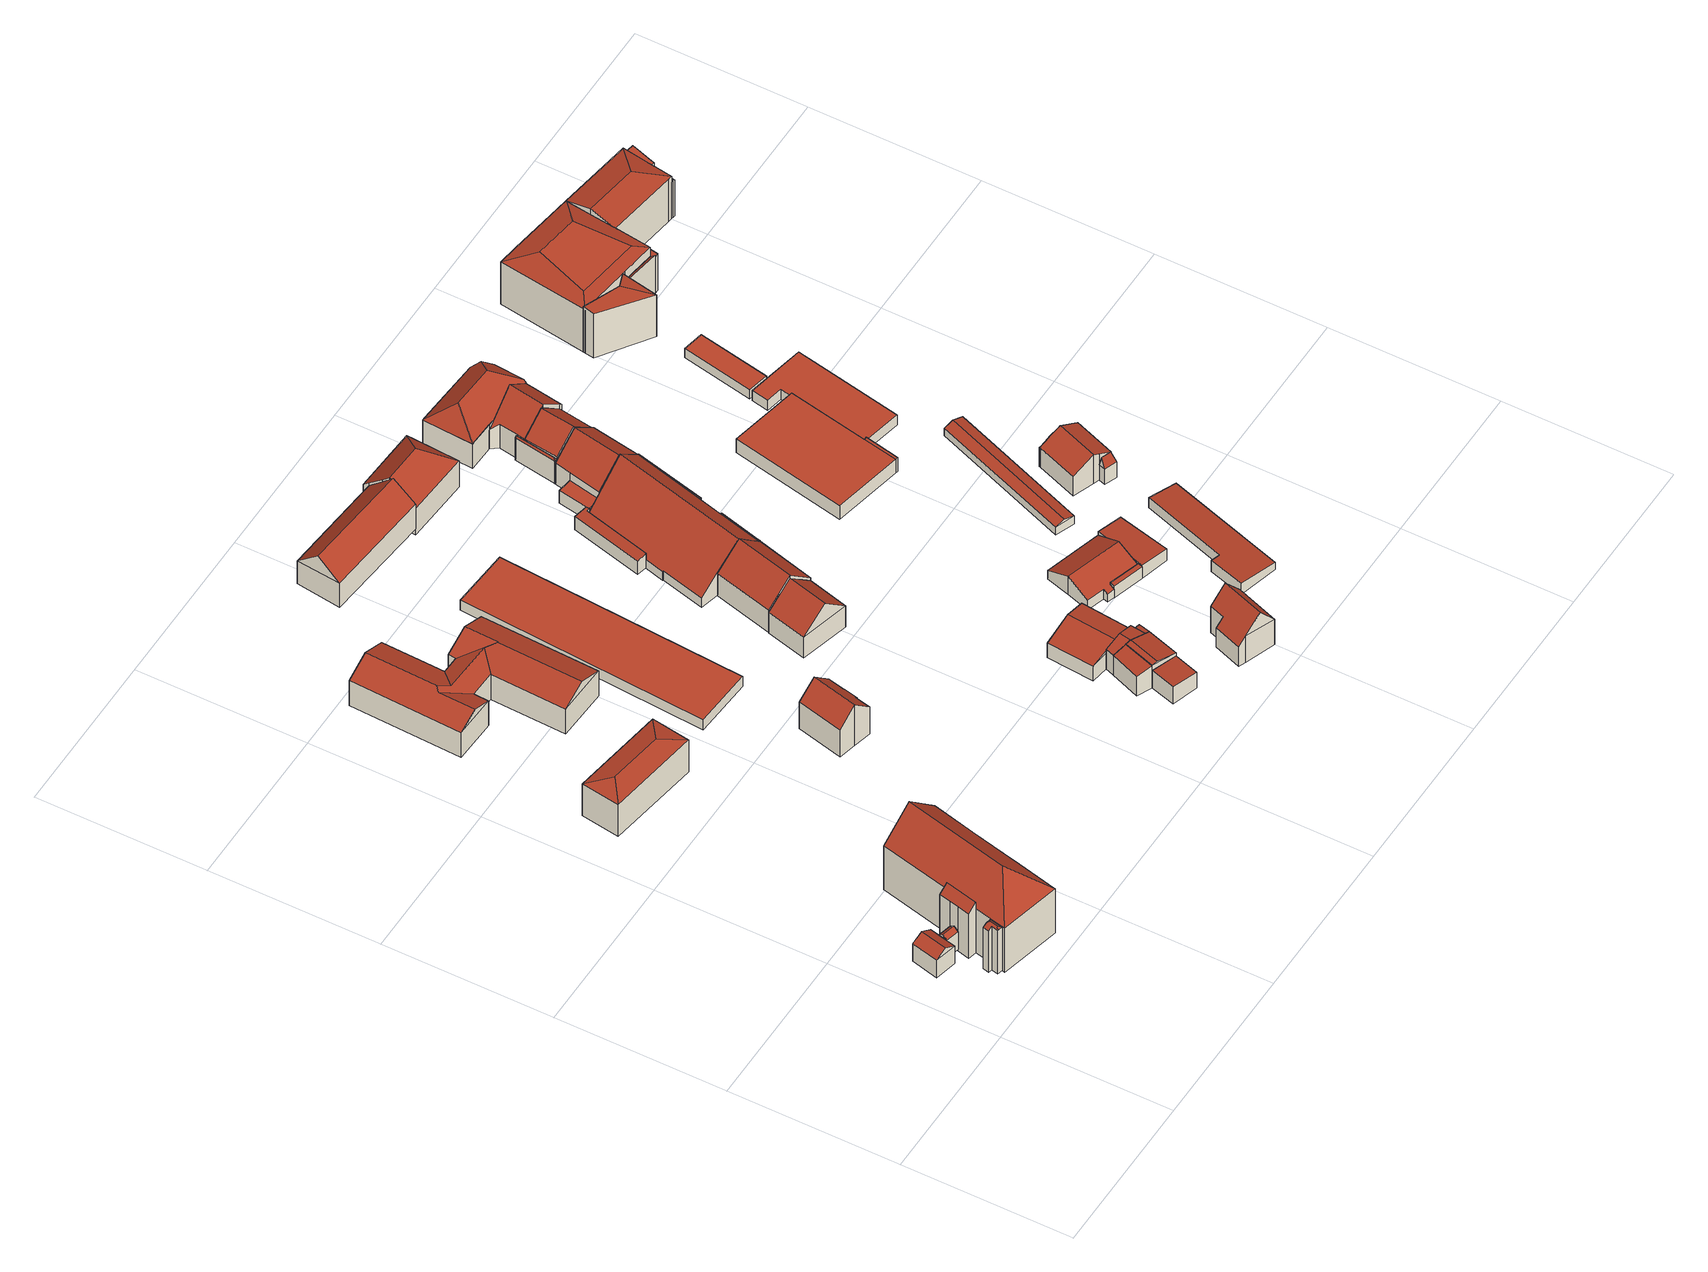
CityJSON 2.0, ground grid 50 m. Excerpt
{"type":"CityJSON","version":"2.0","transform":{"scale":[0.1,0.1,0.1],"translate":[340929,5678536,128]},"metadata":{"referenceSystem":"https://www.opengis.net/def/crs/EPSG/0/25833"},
"CityObjects":{
"building1":{"type":"Building","attributes":{"name":"Berufliches Schulzentrum Grimma","Dachtyp_tdc":"tdcFreeFormRoof","Gemeindeschluessel":14729160,"Dachneigung":31.44,"QualitaetDacherkennung":74,"Geometrietyp2DReferenz":"3000","function":"31001_3021","roofType":"5000","measuredHeight":8.45},"geometry":[{"type":"MultiSurface","lod":"2","boundaries":[[[0,1,2,3]],[[1,4,5,2]],[[4,6,7,5]],[[6,8,9,7]],[[8,10,11,9]],[[10,0,3,11]],[[12,13,14,15,16,17]],[[16,15,0,10]],[[8,17,16,10]],[[6,12,17,8]],[[1,14,13,4]],[[0,15,14,1]],[[4,13,12,6]],[[3,2,5,7,9,11]]],"semantics":{"surfaces":[{"type":"WallSurface"},{"type":"RoofSurface"},{"type":"GroundSurface"}],"values":[0,0,0,0,0,0,1,1,0,0,0,0,0,2]}}]},
"building2":{"type":"Building","attributes":{"name":"Berufliches Schulzentrum Grimma","Dachtyp_tdc":"tdcGableRoof","Gemeindeschluessel":14729160,"Dachneigung":35.69,"QualitaetDacherkennung":57,"Geometrietyp2DReferenz":"3000","function":"31001_3021","roofType":"3100","measuredHeight":7.5},"geometry":[{"type":"MultiSurface","lod":"2","boundaries":[[[18,19,20,21]],[[19,22,23,20]],[[22,24,25,23]],[[24,18,21,25]],[[22,19,26]],[[18,24,27]],[[19,18,27,26]],[[24,22,26,27]],[[21,20,23,25]]],"semantics":{"surfaces":[{"type":"WallSurface"},{"type":"RoofSurface"},{"type":"GroundSurface"}],"values":[0,0,0,0,0,0,1,1,2]}}]},
"building3":{"type":"Building","attributes":{"name":"Berufliches Schulzentrum Grimma Rote Schule","Gemeindeschluessel":14729160,"Geometrietyp2DReferenz":"3000","function":"31001_3021","roofType":"9999"},"children":["building3-1","building3-2","building3-3","building3-4"]},
"building3-1":{"type":"BuildingPart","attributes":{"Dachtyp_tdc":"tdcFreeFormRoof","Dachneigung":33.47,"QualitaetDacherkennung":29,"Geometrietyp2DReferenz":"3000","roofType":"5000","measuredHeight":16.34},"parents":["building3"],"geometry":[{"type":"MultiSurface","lod":"2","boundaries":[[[28,29,30,31]],[[29,32,33,30]],[[32,34,35,33]],[[34,36,37,35]],[[38,39,40,41]],[[39,28,31,40]],[[36,34,42]],[[34,32,29,28,39,43,42]],[[39,38,43]],[[38,36,42,43]],[[31,30,33,35,37,41,40]],[[41,37,36,38]]],"semantics":{"surfaces":[{"type":"WallSurface"},{"type":"RoofSurface"},{"type":"GroundSurface"},{"type":"ClosureSurface"}],"values":[0,0,0,0,0,0,1,1,1,1,2,3]}}]},
"building3-2":{"type":"BuildingPart","attributes":{"Dachtyp_tdc":"tdcPolyFlatRoof","Dachneigung":42.73,"QualitaetDacherkennung":56,"Geometrietyp2DReferenz":"3000","roofType":"2100","measuredHeight":18.54},"parents":["building3"],"geometry":[{"type":"MultiSurface","lod":"2","boundaries":[[[44,45,46,47,48]],[[45,49,50,46]],[[49,51,52,50]],[[51,53,54,52]],[[53,55,56,57,54]],[[53,51,49,45,44,58,55]],[[57,59,47,46,50,52,54]],[[60,56,55,58]],[[60,59,57,56]],[[48,60,58,44]],[[48,47,59,60]]],"semantics":{"surfaces":[{"type":"WallSurface"},{"type":"RoofSurface"},{"type":"GroundSurface"},{"type":"ClosureSurface"}],"values":[0,0,0,0,0,1,2,0,3,0,3]}}]},
"building3-3":{"type":"BuildingPart","attributes":{"Dachtyp_tdc":"tdcHipAndGableRoof","Dachneigung":44.13,"QualitaetDacherkennung":56,"Geometrietyp2DReferenz":"3000","roofType":"5000","measuredHeight":25.2},"parents":["building3"],"geometry":[{"type":"MultiSurface","lod":"2","boundaries":[[[61,62,63,37]],[[62,48,47,63]],[[56,64,65,57]],[[64,66,67,65]],[[66,68,69,70,67]],[[71,72,73,74,75]],[[72,76,77,73]],[[76,78,79,77]],[[78,80,81,79]],[[80,82,38,41,81]],[[61,37,36]],[[80,78,83]],[[78,76,72,71,68,66,83]],[[66,64,56,60,48,62,61,82,80,83]],[[63,47,59,57,65,67,70,74,73,77,79,81,41,37]],[[60,59,47,48]],[[56,57,59,60]],[[75,69,68,71]],[[75,74,70,69]],[[61,36,38,82]],[[36,37,41,38]]],"semantics":{"surfaces":[{"type":"WallSurface"},{"type":"RoofSurface"},{"type":"GroundSurface"},{"type":"ClosureSurface"}],"values":[0,0,0,0,0,0,0,0,0,0,0,1,1,1,2,3,3,0,3,0,3]}}]},
"building3-4":{"type":"BuildingPart","attributes":{"Dachtyp_tdc":"tdcPolyFlatRoof","Dachneigung":0,"QualitaetDacherkennung":0,"Geometrietyp2DReferenz":"3000","roofType":"9999","measuredHeight":3.06},"parents":["building3"],"geometry":[{"type":"MultiSurface","lod":"2","boundaries":[[[75,84,85,69]],[[69,85,86,70]],[[85,84,87,86]],[[84,75,74,87]],[[70,86,87,74]],[[70,74,75,69]]],"semantics":{"surfaces":[{"type":"RoofSurface"},{"type":"WallSurface"},{"type":"GroundSurface"},{"type":"ClosureSurface"}],"values":[0,1,1,1,2,3]}}]},
"building4":{"type":"Building","attributes":{"name":"Berufliches Schulzentrum Grimma","Dachtyp_tdc":"tdcPolyFlatRoof","Gemeindeschluessel":14729160,"Dachneigung":8.78,"QualitaetDacherkennung":54,"Geometrietyp2DReferenz":"3000","function":"31001_3021","roofType":"2100","measuredHeight":3},"geometry":[{"type":"MultiSurface","lod":"2","boundaries":[[[88,89,90,91]],[[89,92,93,90]],[[92,94,95,93]],[[94,96,97,95]],[[96,98,99,97]],[[98,88,91,99]],[[98,96,94,92,89,88]],[[91,90,93,95,97,99]]],"semantics":{"surfaces":[{"type":"WallSurface"},{"type":"RoofSurface"},{"type":"GroundSurface"}],"values":[0,0,0,0,0,0,1,2]}}]},
"building5":{"type":"Building","attributes":{"Dachtyp_tdc":"tdcHipRoof","Gemeindeschluessel":14729160,"Dachneigung":14.14,"QualitaetDacherkennung":80,"Geometrietyp2DReferenz":"3000","function":"31001_9998","roofType":"3200","measuredHeight":13.13},"geometry":[{"type":"MultiSurface","lod":"2","boundaries":[[[100,101,102,103]],[[101,104,105,102]],[[104,106,107,105]],[[106,100,103,107]],[[104,101,108]],[[100,106,109]],[[101,100,109,108]],[[106,104,108,109]],[[103,102,105,107]]],"semantics":{"surfaces":[{"type":"WallSurface"},{"type":"RoofSurface"},{"type":"GroundSurface"}],"values":[0,0,0,0,1,1,1,1,2]}}]},
"building6":{"type":"Building","attributes":{"Dachtyp_tdc":"tdcFreeFormRoof","Gemeindeschluessel":14729160,"Dachneigung":22.76,"QualitaetDacherkennung":90,"Geometrietyp2DReferenz":"3000","function":"31001_9998","roofType":"5000","measuredHeight":12.4},"geometry":[{"type":"MultiSurface","lod":"2","boundaries":[[[110,111,112,113]],[[111,114,115,112]],[[114,116,117,115]],[[116,118,119,117]],[[118,120,121,119]],[[120,122,123,121]],[[122,124,125,123]],[[124,126,127,125]],[[126,128,129,127]],[[128,130,131,129]],[[130,132,133,131]],[[132,110,113,133]],[[134,135,136,137,132,130]],[[134,130,128]],[[135,134,128,126]],[[138,139,136,135,126,124]],[[140,141,138,124,122]],[[140,122,120]],[[142,143,141,140,120,118]],[[142,118,116]],[[143,142,116,114]],[[139,138,141,143,114,111]],[[137,136,139,111,110]],[[137,110,132]],[[113,112,115,117,119,121,123,125,127,129,131,133]]],"semantics":{"surfaces":[{"type":"WallSurface"},{"type":"RoofSurface"},{"type":"GroundSurface"}],"values":[0,0,0,0,0,0,0,0,0,0,0,0,1,0,1,1,1,0,1,0,1,1,1,0,2]}}]},
"building7":{"type":"Building","attributes":{"Dachtyp_tdc":"tdcGableRoof","Gemeindeschluessel":14729160,"Dachneigung":43.07,"QualitaetDacherkennung":65,"Geometrietyp2DReferenz":"3000","function":"31001_9998","roofType":"3100","measuredHeight":14.88},"geometry":[{"type":"MultiSurface","lod":"2","boundaries":[[[144,145,146,147]],[[145,148,149,146]],[[148,150,151,149]],[[150,152,153,151]],[[152,154,155,153]],[[154,156,157,155]],[[156,158,159,157]],[[158,160,161,159]],[[160,162,163,161]],[[162,144,147,163]],[[158,156,154,152]],[[152,150,148,145,144,162,160,158]],[[147,146,149,151,153,155,157,159,161,163]]],"semantics":{"surfaces":[{"type":"WallSurface"},{"type":"RoofSurface"},{"type":"GroundSurface"}],"values":[0,0,0,0,0,0,0,0,0,0,1,1,2]}}]},
"building8":{"type":"Building","attributes":{"Dachtyp_tdc":"tdcPolyFlatRoof","Gemeindeschluessel":14729160,"Dachneigung":0,"QualitaetDacherkennung":81,"Geometrietyp2DReferenz":"3000","function":"31001_2461","roofType":"1000","measuredHeight":3.7},"geometry":[{"type":"MultiSurface","lod":"2","boundaries":[[[164,165,166,167]],[[165,168,169,166]],[[168,170,171,169]],[[170,164,167,171]],[[170,168,165,164]],[[167,166,169,171]]],"semantics":{"surfaces":[{"type":"WallSurface"},{"type":"RoofSurface"},{"type":"GroundSurface"}],"values":[0,0,0,0,1,2]}}]},
"building9":{"type":"Building","attributes":{"Dachtyp_tdc":"tdcFreeFormRoof","Gemeindeschluessel":14729160,"Dachneigung":43.61,"QualitaetDacherkennung":24,"Geometrietyp2DReferenz":"3000","function":"31001_9998","roofType":"5000","measuredHeight":14.54},"geometry":[{"type":"MultiSurface","lod":"2","boundaries":[[[172,173,174,175]],[[173,176,177,174]],[[176,178,179,177]],[[178,180,181,179]],[[180,172,175,181]],[[172,182,183,173]],[[180,178,176,183,182]],[[176,173,183]],[[172,180,182]],[[175,174,177,179,181]]],"semantics":{"surfaces":[{"type":"WallSurface"},{"type":"RoofSurface"},{"type":"GroundSurface"}],"values":[0,0,0,0,0,1,1,0,0,2]}}]},
"building10":{"type":"Building","attributes":{"Dachtyp_tdc":"tdcGableRoof","Gemeindeschluessel":14729160,"Dachneigung":41.63,"QualitaetDacherkennung":66,"Geometrietyp2DReferenz":"3000","function":"31001_9998","roofType":"3100","measuredHeight":14.29},"geometry":[{"type":"MultiSurface","lod":"2","boundaries":[[[184,185,186,187]],[[185,188,189,186]],[[188,190,191,189]],[[190,184,187,191]],[[188,185,192]],[[184,190,193]],[[185,184,193,192]],[[190,188,192,193]],[[187,186,189,191]]],"semantics":{"surfaces":[{"type":"WallSurface"},{"type":"RoofSurface"},{"type":"GroundSurface"}],"values":[0,0,0,0,0,0,1,1,2]}}]},
"building11":{"type":"Building","attributes":{"Dachtyp_tdc":"tdcPolyFlatRoof","Gemeindeschluessel":14729160,"Dachneigung":3.59,"QualitaetDacherkennung":76,"Geometrietyp2DReferenz":"3000","function":"31001_2000","roofType":"2100","measuredHeight":6.23},"geometry":[{"type":"MultiSurface","lod":"2","boundaries":[[[194,195,196,197]],[[195,198,199,196]],[[198,200,201,199]],[[198,195,194,200]],[[201,197,196,199]],[[200,194,197,201]]],"semantics":{"surfaces":[{"type":"WallSurface"},{"type":"RoofSurface"},{"type":"GroundSurface"}],"values":[0,0,0,1,2,0]}}]},
"building12":{"type":"Building","attributes":{"Dachtyp_tdc":"tdcGableRoof","Gemeindeschluessel":14729160,"Dachneigung":13.52,"QualitaetDacherkennung":89,"Geometrietyp2DReferenz":"3000","function":"31001_2000","roofType":"3100","measuredHeight":8.59},"geometry":[{"type":"MultiSurface","lod":"2","boundaries":[[[202,203,204,205]],[[203,206,207,204]],[[206,208,209,207]],[[208,202,205,209]],[[206,203,210]],[[202,208,211]],[[203,202,211,210]],[[208,206,210,211]],[[205,204,207,209]]],"semantics":{"surfaces":[{"type":"WallSurface"},{"type":"RoofSurface"},{"type":"GroundSurface"}],"values":[0,0,0,0,0,0,1,1,2]}}]},
"building13":{"type":"Building","attributes":{"Gemeindeschluessel":14729160,"Geometrietyp2DReferenz":"3000","function":"31001_2000","roofType":"9999"},"children":["building13-1","building13-2","building13-3","building13-4"]},
"building13-1":{"type":"BuildingPart","attributes":{"Dachtyp_tdc":"tdcGableRoof","Dachneigung":14.26,"QualitaetDacherkennung":79,"Geometrietyp2DReferenz":"3000","roofType":"3100","measuredHeight":8.68},"parents":["building13"],"geometry":[{"type":"MultiSurface","lod":"2","boundaries":[[[212,213,214,215,216]],[[217,218,204,219]],[[220,221,222,223,224,225]],[[220,226,227,228,229,230]],[[231,232,229,228,233,234]],[[217,233,228,227,218]],[[212,232,231,235,213]],[[220,230,221]],[[224,215,214,219,204,225]],[[216,236,212]],[[237,222,221]],[[215,224,223,216]],[[216,223,222,237,236]],[[219,214,213,217]],[[225,204,218,220]],[[234,235,231]],[[213,235,234,233,217]],[[229,232,212,236,238,237,221,230]],[[236,237,238]],[[218,227,226,220]]],"semantics":{"surfaces":[{"type":"WallSurface"},{"type":"RoofSurface"},{"type":"GroundSurface"},{"type":"ClosureSurface"}],"values":[0,0,0,1,1,0,0,0,2,0,0,3,3,3,3,0,3,0,3,3]}}]},
"building13-2":{"type":"BuildingPart","attributes":{"Dachtyp_tdc":"tdcPolyFlatRoof","Dachneigung":13.8,"QualitaetDacherkennung":87,"Geometrietyp2DReferenz":"3000","roofType":"2100","measuredHeight":8.24},"parents":["building13"],"geometry":[{"type":"MultiSurface","lod":"2","boundaries":[[[239,240,241,205]],[[240,220,225,241]],[[227,239,205,204,218]],[[227,226,220,240,239]],[[205,241,225,204]],[[218,204,225,220]],[[218,220,226,227]]],"semantics":{"surfaces":[{"type":"WallSurface"},{"type":"RoofSurface"},{"type":"GroundSurface"},{"type":"ClosureSurface"}],"values":[0,0,0,1,2,3,3]}}]},
"building13-3":{"type":"BuildingPart","attributes":{"Dachtyp_tdc":"tdcPolyFlatRoof","Dachneigung":13.57,"QualitaetDacherkennung":80,"Geometrietyp2DReferenz":"3000","roofType":"2100","measuredHeight":7.46},"parents":["building13"],"geometry":[{"type":"MultiSurface","lod":"2","boundaries":[[[235,242,243,214,213]],[[242,244,207,243]],[[244,233,217,219,207]],[[233,244,242,235,234]],[[214,243,207,219]],[[213,214,219,217]],[[213,217,233,234,235]]],"semantics":{"surfaces":[{"type":"WallSurface"},{"type":"RoofSurface"},{"type":"GroundSurface"},{"type":"ClosureSurface"}],"values":[0,0,0,1,2,3,3]}}]},
"building13-4":{"type":"BuildingPart","attributes":{"Dachtyp_tdc":"tdcGableRoof","Dachneigung":14.69,"QualitaetDacherkennung":71,"Geometrietyp2DReferenz":"3000","roofType":"3100","measuredHeight":7.7},"parents":["building13"],"geometry":[{"type":"MultiSurface","lod":"2","boundaries":[[[245,246,247,248]],[[246,249,250,247]],[[249,216,215,250]],[[249,246,251]],[[246,245,222,237,238,251]],[[216,249,251,238,236]],[[248,247,250,215,224]],[[245,248,224,223]],[[223,224,215,216]],[[223,222,245]],[[216,236,237,222,223]],[[236,238,237]]],"semantics":{"surfaces":[{"type":"WallSurface"},{"type":"RoofSurface"},{"type":"GroundSurface"},{"type":"ClosureSurface"}],"values":[0,0,0,0,1,1,2,0,3,0,3,3]}}]},
"building14":{"type":"Building","attributes":{"Gemeindeschluessel":14729160,"Geometrietyp2DReferenz":"3000","function":"31001_9998","roofType":"9999"},"children":["building14-1","building14-2","building14-3","building14-4","building14-5"]},
"building14-1":{"type":"BuildingPart","attributes":{"Dachtyp_tdc":"tdcPolyFlatRoof","Dachneigung":5.49,"QualitaetDacherkennung":70,"Geometrietyp2DReferenz":"3000","roofType":"2100","measuredHeight":5.2},"parents":["building14"],"geometry":[{"type":"MultiSurface","lod":"2","boundaries":[[[252,253,254,255]],[[253,256,257,254]],[[256,258,259,260,257]],[[258,256,253,252,261,262,263]],[[264,265,266,255,254,257,260]],[[261,252,255,266,267]],[[263,268,259,258]],[[268,264,260,259]],[[262,269,268,263]],[[269,265,264,268]],[[261,267,269,262]],[[267,266,265,269]]],"semantics":{"surfaces":[{"type":"WallSurface"},{"type":"RoofSurface"},{"type":"GroundSurface"},{"type":"ClosureSurface"}],"values":[0,0,0,1,2,0,0,3,0,3,0,3]}}]},
"building14-2":{"type":"BuildingPart","attributes":{"Dachtyp_tdc":"tdcPolyFlatRoof","Dachneigung":0,"QualitaetDacherkennung":20,"Geometrietyp2DReferenz":"3000","roofType":"1000","measuredHeight":8.64},"parents":["building14"],"geometry":[{"type":"MultiSurface","lod":"2","boundaries":[[[270,271,272,273]],[[271,274,275,272]],[[274,276,277,275]],[[276,274,271,270]],[[273,272,275,277]],[[273,277,276,270]]],"semantics":{"surfaces":[{"type":"WallSurface"},{"type":"RoofSurface"},{"type":"GroundSurface"},{"type":"ClosureSurface"}],"values":[0,0,0,1,2,3]}}]},
"building14-3":{"type":"BuildingPart","attributes":{"Dachtyp_tdc":"tdcGableRoof","Dachneigung":42.19,"QualitaetDacherkennung":49,"Geometrietyp2DReferenz":"3000","roofType":"3100","measuredHeight":15.05},"parents":["building14"],"geometry":[{"type":"MultiSurface","lod":"2","boundaries":[[[278,279,280,281]],[[279,267,266,280]],[[259,282,283,260]],[[282,284,270,273,283]],[[285,286,287,288,277,276]],[[289,290,291,292,293]],[[290,278,281,291]],[[294,295,296,297,286,285,284,282]],[[282,259,268,269,267,279,278,290,289,294]],[[281,280,266,265,264,260,283,273,277,288,298,299,300,292,291]],[[265,266,267,269]],[[268,264,265,269]],[[260,264,268,259]],[[276,270,284,285]],[[276,277,273,270]],[[301,287,286,297,302]],[[301,298,288,287]],[[296,302,297]],[[299,298,301,302,296,295]],[[300,299,295,294,303]],[[289,293,303,294]],[[300,303,293,292]]],"semantics":{"surfaces":[{"type":"WallSurface"},{"type":"RoofSurface"},{"type":"GroundSurface"},{"type":"ClosureSurface"}],"values":[0,0,0,0,0,0,0,1,1,2,3,3,3,0,3,0,3,0,3,3,0,3]}}]},
"building14-4":{"type":"BuildingPart","attributes":{"Dachtyp_tdc":"tdcPolyFlatRoof","Dachneigung":0,"QualitaetDacherkennung":52,"Geometrietyp2DReferenz":"3000","roofType":"1000","measuredHeight":8.45},"parents":["building14"],"geometry":[{"type":"MultiSurface","lod":"2","boundaries":[[[304,305,306,307]],[[305,308,309,310,306]],[[287,304,307,288]],[[287,301,311,308,305,304]],[[307,306,310,298,288]],[[311,309,308]],[[298,310,309,311,301]],[[288,298,301,287]]],"semantics":{"surfaces":[{"type":"WallSurface"},{"type":"RoofSurface"},{"type":"GroundSurface"},{"type":"ClosureSurface"}],"values":[0,0,0,1,2,0,3,3]}}]},
"building14-5":{"type":"BuildingPart","attributes":{"Dachtyp_tdc":"tdcGableRoof","Dachneigung":42.3,"QualitaetDacherkennung":43,"Geometrietyp2DReferenz":"3000","roofType":"3100","measuredHeight":15.07},"parents":["building14"],"geometry":[{"type":"MultiSurface","lod":"2","boundaries":[[[309,312,313,310]],[[312,314,315,313]],[[314,316,317,315]],[[316,318,319,317]],[[318,293,292,319]],[[316,314,312,309,311,302,296,320]],[[320,294,303,293,318,316]],[[299,298,310,313,315,317,319,292,300]],[[311,301,302]],[[296,295,320]],[[302,301,298,299,295,296]],[[309,310,298,301,311]],[[295,294,320]],[[299,300,303,294,295]],[[300,292,293,303]]],"semantics":{"surfaces":[{"type":"WallSurface"},{"type":"RoofSurface"},{"type":"GroundSurface"},{"type":"ClosureSurface"}],"values":[0,0,0,0,0,1,1,2,0,0,3,3,0,3,3]}}]},
"building15":{"type":"Building","attributes":{"Dachtyp_tdc":"tdcHipAndGableRoof","Gemeindeschluessel":14729160,"Dachneigung":41.56,"QualitaetDacherkennung":75,"Geometrietyp2DReferenz":"3000","function":"31001_9998","roofType":"5000","measuredHeight":16.41},"geometry":[{"type":"MultiSurface","lod":"2","boundaries":[[[321,322,323,324]],[[322,325,326,323]],[[325,327,328,326]],[[327,329,330,328]],[[329,331,332,330]],[[331,333,334,332]],[[333,335,336,334]],[[335,321,324,336]],[[331,329,327,337]],[[327,325,322,321,335,337]],[[335,333,331,337]],[[324,323,326,328,330,332,334,336]]],"semantics":{"surfaces":[{"type":"WallSurface"},{"type":"RoofSurface"},{"type":"GroundSurface"}],"values":[0,0,0,0,0,0,0,0,1,1,1,2]}}]},
"building16":{"type":"Building","attributes":{"Dachtyp_tdc":"tdcFreeFormRoof","Gemeindeschluessel":14729160,"Dachneigung":49.13,"QualitaetDacherkennung":69,"Geometrietyp2DReferenz":"3000","function":"31001_9998","roofType":"5000","measuredHeight":15},"geometry":[{"type":"MultiSurface","lod":"2","boundaries":[[[338,339,340,341]],[[339,342,343,340]],[[342,344,345,343]],[[344,346,347,345]],[[346,348,349,347]],[[348,350,351,349]],[[350,338,341,351]],[[352,353,350,348,346,344,342]],[[339,338,353,352]],[[342,339,352]],[[338,350,353]],[[341,340,343,345,347,349,351]]],"semantics":{"surfaces":[{"type":"WallSurface"},{"type":"RoofSurface"},{"type":"GroundSurface"}],"values":[0,0,0,0,0,0,0,1,1,0,0,2]}}]},
"building17":{"type":"Building","attributes":{"Gemeindeschluessel":14729160,"Geometrietyp2DReferenz":"3000","function":"31001_9998","roofType":"9999"},"children":["building17-1","building17-2"]},
"building17-1":{"type":"BuildingPart","attributes":{"Dachtyp_tdc":"tdcPolyFlatRoof","Dachneigung":0,"QualitaetDacherkennung":59,"Geometrietyp2DReferenz":"3000","roofType":"1000","measuredHeight":4.53},"parents":["building17"],"geometry":[{"type":"MultiSurface","lod":"2","boundaries":[[[354,258,355,356]],[[258,256,357,355]],[[256,358,359,357]],[[358,360,361,359]],[[358,256,258,354,360]],[[361,356,355,357,359]],[[356,361,360,354]]],"semantics":{"surfaces":[{"type":"WallSurface"},{"type":"RoofSurface"},{"type":"GroundSurface"},{"type":"ClosureSurface"}],"values":[0,0,0,0,1,2,3]}}]},
"building17-2":{"type":"BuildingPart","attributes":{"Dachtyp_tdc":"tdcGableRoof","Dachneigung":41.6,"QualitaetDacherkennung":68,"Geometrietyp2DReferenz":"3000","roofType":"3100","measuredHeight":14.42},"parents":["building17"],"geometry":[{"type":"MultiSurface","lod":"2","boundaries":[[[362,363,364,365]],[[363,366,367,364]],[[366,368,369,367]],[[368,370,371,369]],[[370,372,373,371]],[[372,374,354,356,373]],[[375,362,365,361,360]],[[372,370,368,366,363]],[[363,362,375,374,372]],[[365,364,367,369,371,373,356,361]],[[360,354,374,375]],[[360,361,356,354]]],"semantics":{"surfaces":[{"type":"WallSurface"},{"type":"RoofSurface"},{"type":"GroundSurface"},{"type":"ClosureSurface"}],"values":[0,0,0,0,0,0,0,1,1,2,0,3]}}]},
"building18":{"type":"Building","attributes":{"Dachtyp_tdc":"tdcGableRoof","Gemeindeschluessel":14729160,"Dachneigung":25.76,"QualitaetDacherkennung":50,"Geometrietyp2DReferenz":"3000","function":"31001_2000","roofType":"3100","measuredHeight":6.76},"geometry":[{"type":"MultiSurface","lod":"2","boundaries":[[[376,377,378,379]],[[377,380,381,378]],[[380,382,383,381]],[[382,384,385,383]],[[384,386,387,385]],[[386,388,389,387]],[[388,390,391,389]],[[390,392,393,391]],[[392,394,395,393]],[[394,376,379,395]],[[390,388,386,384]],[[384,382,380,377,376,394,392,390]],[[379,378,381,383,385,387,389,391,393,395]]],"semantics":{"surfaces":[{"type":"WallSurface"},{"type":"RoofSurface"},{"type":"GroundSurface"}],"values":[0,0,0,0,0,0,0,0,0,0,1,1,2]}}]},
"building19":{"type":"Building","attributes":{"Gemeindeschluessel":14729160,"Geometrietyp2DReferenz":"3000","function":"31001_2000","roofType":"9999"},"children":["building19-1","building19-2"]},
"building19-1":{"type":"BuildingPart","attributes":{"Dachtyp_tdc":"tdcPolyFlatRoof","Dachneigung":8.35,"QualitaetDacherkennung":23,"Geometrietyp2DReferenz":"3000","roofType":"2100","measuredHeight":4.38},"parents":["building19"],"geometry":[{"type":"MultiSurface","lod":"2","boundaries":[[[396,397,398,399]],[[397,400,401,398]],[[400,402,403,401]],[[400,397,396,402]],[[403,399,398,401]],[[396,399,403,402]]],"semantics":{"surfaces":[{"type":"WallSurface"},{"type":"RoofSurface"},{"type":"GroundSurface"},{"type":"ClosureSurface"}],"values":[0,0,0,1,2,3]}}]},
"building19-2":{"type":"BuildingPart","attributes":{"Dachtyp_tdc":"tdcPolyFlatRoof","Dachneigung":3.34,"QualitaetDacherkennung":72,"Geometrietyp2DReferenz":"3000","roofType":"2100","measuredHeight":4.7},"parents":["building19"],"geometry":[{"type":"MultiSurface","lod":"2","boundaries":[[[404,405,406,407]],[[405,408,409,406]],[[408,410,396,399,409]],[[411,404,407,403,402]],[[411,410,408,405,404]],[[407,406,409,399,403]],[[402,396,410,411]],[[402,403,399,396]]],"semantics":{"surfaces":[{"type":"WallSurface"},{"type":"RoofSurface"},{"type":"GroundSurface"},{"type":"ClosureSurface"}],"values":[0,0,0,0,1,2,0,3]}}]},
"building20":{"type":"Building","attributes":{"Gemeindeschluessel":14729160,"Geometrietyp2DReferenz":"3000","function":"31001_9998","roofType":"9999"},"children":["building20-1","building20-2","building20-3","building20-4"]},
"building20-1":{"type":"BuildingPart","attributes":{"Dachtyp_tdc":"tdcGableRoof","Dachneigung":40.52,"QualitaetDacherkennung":77,"Geometrietyp2DReferenz":"3000","roofType":"3100","measuredHeight":15.33},"parents":["building20"],"geometry":[{"type":"MultiSurface","lod":"2","boundaries":[[[412,413,414,415]],[[416,417,418,419,420]],[[417,421,422,423,418]],[[424,412,415,425,426]],[[427,421,417,416,428,429]],[[429,430,431,413,412,424,432,433,427]],[[415,414,434,419,418,423,435,436,425]],[[437,430,429]],[[434,414,413,431,438]],[[438,431,430,437]],[[428,437,429]],[[434,438,420,419]],[[416,420,438,437,428]],[[439,422,421,427]],[[435,423,422,440]],[[440,422,439]],[[433,439,427]],[[435,440,441,436]],[[432,442,441,440,439,433]],[[424,426,442,432]],[[426,425,436,441,442]]],"semantics":{"surfaces":[{"type":"WallSurface"},{"type":"RoofSurface"},{"type":"GroundSurface"},{"type":"ClosureSurface"}],"values":[0,0,0,0,1,1,2,0,3,3,0,3,3,0,3,3,0,3,3,0,3]}}]},
"building20-2":{"type":"BuildingPart","attributes":{"Dachtyp_tdc":"tdcFreeFormRoof","Dachneigung":56.46,"QualitaetDacherkennung":57,"Geometrietyp2DReferenz":"3000","roofType":"5000","measuredHeight":8.92},"parents":["building20"],"geometry":[{"type":"MultiSurface","lod":"2","boundaries":[[[443,426,425,444]],[[445,446,447,448,449]],[[446,450,451,447]],[[450,443,444,451]],[[452,445,442,426,453,454]],[[454,453,443,450]],[[450,455,452,454]],[[445,452,455,446]],[[446,455,450]],[[443,453,426]],[[444,425,436,448,447,451]],[[436,425,426,442,441]],[[449,448,436,441]],[[449,441,442,445]]],"semantics":{"surfaces":[{"type":"WallSurface"},{"type":"RoofSurface"},{"type":"GroundSurface"},{"type":"ClosureSurface"}],"values":[0,0,0,0,1,1,1,0,0,0,2,3,3,3]}}]},
"building20-3":{"type":"BuildingPart","attributes":{"Dachtyp_tdc":"tdcGableRoof","Dachneigung":42.11,"QualitaetDacherkennung":69,"Geometrietyp2DReferenz":"3000","roofType":"3100","measuredHeight":14.78},"parents":["building20"],"geometry":[{"type":"MultiSurface","lod":"2","boundaries":[[[456,449,448,457]],[[422,456,457,423]],[[422,439,433,458,459,460]],[[461,459,458,432]],[[456,460,459,461,445,449]],[[422,460,456]],[[457,448,436,435,423]],[[448,449,441,436]],[[423,435,440,422]],[[435,436,441,440]],[[432,458,433]],[[440,439,422]],[[441,442,432,433,439,440]],[[432,442,445,461]],[[449,445,442,441]]],"semantics":{"surfaces":[{"type":"WallSurface"},{"type":"RoofSurface"},{"type":"GroundSurface"},{"type":"ClosureSurface"}],"values":[0,0,1,1,0,0,2,3,3,3,0,3,3,0,3]}}]},
"building20-4":{"type":"BuildingPart","attributes":{"Dachtyp_tdc":"tdcFreeFormRoof","Dachneigung":40.42,"QualitaetDacherkennung":57,"Geometrietyp2DReferenz":"3000","roofType":"5000","measuredHeight":15.34},"parents":["building20"],"geometry":[{"type":"MultiSurface","lod":"2","boundaries":[[[462,463,464,465]],[[463,466,467,464]],[[466,468,469,467]],[[468,470,471,469]],[[470,420,419,471]],[[472,473,474,414,413]],[[473,462,465,474]],[[475,476,477,478]],[[479,480,462,481]],[[476,482,466,463,480,479,477]],[[483,478,477,479,481,484,430,437,428]],[[466,482,468]],[[468,482,476,475,470]],[[473,481,462]],[[472,484,481,473]],[[470,475,478,483,416,420]],[[462,480,463]],[[465,464,467,469,471,419,434,414,474]],[[413,431,472]],[[414,434,438,431,413]],[[434,419,420,438]],[[484,472,431,430]],[[428,416,483]],[[430,431,438,437]],[[437,438,420,416,428]]],"semantics":{"surfaces":[{"type":"WallSurface"},{"type":"RoofSurface"},{"type":"GroundSurface"},{"type":"ClosureSurface"}],"values":[0,0,0,0,0,0,0,1,1,1,1,0,0,0,0,0,0,2,0,3,3,0,0,3,3]}}]},
"building21":{"type":"Building","attributes":{"Dachtyp_tdc":"tdcPolyFlatRoof","Gemeindeschluessel":14729160,"Dachneigung":6.93,"QualitaetDacherkennung":64,"Geometrietyp2DReferenz":"3000","function":"31001_2000","roofType":"2100","measuredHeight":4.05},"geometry":[{"type":"MultiSurface","lod":"2","boundaries":[[[485,486,487,488]],[[486,489,490,487]],[[489,491,492,490]],[[491,493,494,492]],[[493,495,496,494]],[[495,485,488,496]],[[495,493,491,489,486,485]],[[488,487,490,492,494,496]]],"semantics":{"surfaces":[{"type":"WallSurface"},{"type":"RoofSurface"},{"type":"GroundSurface"}],"values":[0,0,0,0,0,0,1,2]}}]},
"building22":{"type":"Building","attributes":{"Gemeindeschluessel":14729160,"Geometrietyp2DReferenz":"3000","function":"31001_2000","roofType":"9999"},"children":["building22-1","building22-2"]},
"building22-1":{"type":"BuildingPart","attributes":{"Dachtyp_tdc":"tdcPolyFlatRoof","Dachneigung":0,"QualitaetDacherkennung":50,"Geometrietyp2DReferenz":"3000","roofType":"1000","measuredHeight":5.11},"parents":["building22"],"geometry":[{"type":"MultiSurface","lod":"2","boundaries":[[[497,498,499,500]],[[498,501,502,499]],[[501,503,504,505,502]],[[506,497,500,507,508]],[[506,503,501,498,497]],[[500,499,502,505,507]],[[508,504,503,506]],[[508,507,505,504]]],"semantics":{"surfaces":[{"type":"WallSurface"},{"type":"RoofSurface"},{"type":"GroundSurface"},{"type":"ClosureSurface"}],"values":[0,0,0,0,1,2,0,3]}}]},
"building22-2":{"type":"BuildingPart","attributes":{"Dachtyp_tdc":"tdcPolyFlatRoof","Dachneigung":6.91,"QualitaetDacherkennung":71,"Geometrietyp2DReferenz":"3000","roofType":"2100","measuredHeight":5.05},"parents":["building22"],"geometry":[{"type":"MultiSurface","lod":"2","boundaries":[[[509,508,507,510]],[[504,511,512,505]],[[511,509,510,512]],[[511,504,508,509]],[[510,507,505,512]],[[504,505,507,508]]],"semantics":{"surfaces":[{"type":"WallSurface"},{"type":"RoofSurface"},{"type":"GroundSurface"},{"type":"ClosureSurface"}],"values":[0,0,0,1,2,3]}}]},
"building23":{"type":"Building","attributes":{"Dachtyp_tdc":"tdcGableRoof","Gemeindeschluessel":14729160,"Dachneigung":17.88,"QualitaetDacherkennung":47,"Geometrietyp2DReferenz":"3000","function":"31001_9998","roofType":"3100","measuredHeight":3.96},"geometry":[{"type":"MultiSurface","lod":"2","boundaries":[[[513,514,515,516]],[[514,517,518,515]],[[517,519,520,518]],[[519,513,516,520]],[[517,514,521]],[[513,519,522]],[[514,513,522,521]],[[519,517,521,522]],[[516,515,518,520]]],"semantics":{"surfaces":[{"type":"WallSurface"},{"type":"RoofSurface"},{"type":"GroundSurface"}],"values":[0,0,0,0,0,0,1,1,2]}}]},
"building24":{"type":"Building","attributes":{"Gemeindeschluessel":14729160,"Geometrietyp2DReferenz":"3000","function":"31001_9998","roofType":"9999"},"children":["building24-1","building24-2","building24-3"]},
"building24-1":{"type":"BuildingPart","attributes":{"Dachtyp_tdc":"tdcGableRoof","Dachneigung":27.47,"QualitaetDacherkennung":57,"Geometrietyp2DReferenz":"3000","roofType":"3100","measuredHeight":10.46},"parents":["building24"],"geometry":[{"type":"MultiSurface","lod":"2","boundaries":[[[523,524,525,526,527]],[[524,528,529,525]],[[528,530,531,529]],[[530,532,533,531]],[[532,534,535,533]],[[534,536,537,535]],[[536,538,539,537]],[[538,540,539]],[[541,542,543]],[[541,544,545,542]],[[544,546,547,545]],[[546,548,549,550,547]],[[544,541,538,536,534,532,530,528,524]],[[524,523,548,546,544]],[[526,525,529,531,533,535,537,539,542,545,547,550]],[[543,540,538,541]],[[543,542,539,540]],[[527,549,548,523]],[[527,526,550,549]]],"semantics":{"surfaces":[{"type":"WallSurface"},{"type":"RoofSurface"},{"type":"GroundSurface"},{"type":"ClosureSurface"}],"values":[0,0,0,0,0,0,0,0,0,0,0,0,1,1,2,0,3,0,3]}}]},
"building24-2":{"type":"BuildingPart","attributes":{"Dachtyp_tdc":"tdcFreeFormRoof","Dachneigung":73.76,"QualitaetDacherkennung":14,"Geometrietyp2DReferenz":"3000","roofType":"5000","measuredHeight":9.26},"parents":["building24"],"geometry":[{"type":"MultiSurface","lod":"2","boundaries":[[[551,527,526,552]],[[549,553,554,550]],[[553,551,552,554]],[[555,556,551,553]],[[553,549,555]],[[549,527,556,555]],[[551,556,527]],[[552,526,550,554]],[[550,526,527,549]]],"semantics":{"surfaces":[{"type":"WallSurface"},{"type":"RoofSurface"},{"type":"GroundSurface"},{"type":"ClosureSurface"}],"values":[0,0,0,1,1,1,0,2,3]}}]},
"building24-3":{"type":"BuildingPart","attributes":{"Dachtyp_tdc":"tdcPolyFlatRoof","Dachneigung":0,"QualitaetDacherkennung":0,"Geometrietyp2DReferenz":"3000","roofType":"9999","measuredHeight":3.19},"parents":["building24"],"geometry":[{"type":"MultiSurface","lod":"2","boundaries":[[[543,557,558,540]],[[540,558,559,539]],[[558,557,560,559]],[[557,543,542,560]],[[539,559,560,542]],[[539,542,543,540]]],"semantics":{"surfaces":[{"type":"RoofSurface"},{"type":"WallSurface"},{"type":"GroundSurface"},{"type":"ClosureSurface"}],"values":[0,1,1,1,2,3]}}]},
"building25":{"type":"Building","attributes":{"Dachtyp_tdc":"tdcPolyFlatRoof","Gemeindeschluessel":14729160,"Dachneigung":0,"QualitaetDacherkennung":89,"Geometrietyp2DReferenz":"3000","function":"31001_2000","roofType":"1000","measuredHeight":3.72},"geometry":[{"type":"MultiSurface","lod":"2","boundaries":[[[561,562,563,564]],[[562,565,566,563]],[[565,567,568,566]],[[567,569,570,568]],[[569,571,572,570]],[[571,573,574,572]],[[573,575,576,574]],[[575,577,578,576]],[[577,561,564,578]],[[577,575,573,571,569,567,565,562,561]],[[564,563,566,568,570,572,574,576,578]]],"semantics":{"surfaces":[{"type":"WallSurface"},{"type":"RoofSurface"},{"type":"GroundSurface"}],"values":[0,0,0,0,0,0,0,0,0,1,2]}}]},
"building26":{"type":"Building","attributes":{"Dachtyp_tdc":"tdcPolyFlatRoof","Gemeindeschluessel":14729160,"Dachneigung":0,"QualitaetDacherkennung":93,"Geometrietyp2DReferenz":"3000","function":"31001_2000","roofType":"1000","measuredHeight":3.28},"geometry":[{"type":"MultiSurface","lod":"2","boundaries":[[[579,580,581,582]],[[580,583,584,581]],[[583,585,586,584]],[[585,579,582,586]],[[585,583,580,579]],[[582,581,584,586]]],"semantics":{"surfaces":[{"type":"WallSurface"},{"type":"RoofSurface"},{"type":"GroundSurface"}],"values":[0,0,0,0,1,2]}}]},
"building27":{"type":"Building","attributes":{"Gemeindeschluessel":14729160,"Geometrietyp2DReferenz":"3000","function":"31001_9998","roofType":"9999"},"children":["building27-1","building27-2","building27-3","building27-4","building27-5","building27-6","building27-7"]},
"building27-1":{"type":"BuildingPart","attributes":{"Dachtyp_tdc":"tdcFreeFormRoof","Dachneigung":57.85,"QualitaetDacherkennung":25,"Geometrietyp2DReferenz":"3000","roofType":"5000","measuredHeight":14.14},"parents":["building27"],"geometry":[{"type":"MultiSurface","lod":"2","boundaries":[[[587,588,589,590]],[[588,591,592,589]],[[591,593,594,592]],[[593,595,596,594]],[[595,597,598,596]],[[595,593,591,588]],[[588,587,597,595]],[[590,589,592,594,596,598]],[[590,598,597,587]]],"semantics":{"surfaces":[{"type":"WallSurface"},{"type":"RoofSurface"},{"type":"GroundSurface"},{"type":"ClosureSurface"}],"values":[0,0,0,0,0,1,1,2,3]}}]},
"building27-2":{"type":"BuildingPart","attributes":{"Dachtyp_tdc":"tdcHipAndGableRoof","Dachneigung":15.12,"QualitaetDacherkennung":73,"Geometrietyp2DReferenz":"3000","roofType":"5000","measuredHeight":17.59},"parents":["building27"],"geometry":[{"type":"MultiSurface","lod":"2","boundaries":[[[599,600,601,602]],[[600,603,601]],[[604,605,587,590,606,607]],[[608,598,597]],[[608,609,610,598]],[[609,611,612,610]],[[608,605,604,600,613]],[[600,599,614,615,616,613]],[[616,617,611,609,608,613]],[[612,618,619,602,601,606,590,598,610]],[[620,617,616]],[[618,612,611,617,620]],[[615,620,616]],[[618,620,615,614,619]],[[599,602,619,614]],[[607,603,600,604]],[[607,606,601,603]],[[597,587,605,608]],[[597,598,590,587]]],"semantics":{"surfaces":[{"type":"WallSurface"},{"type":"RoofSurface"},{"type":"GroundSurface"},{"type":"ClosureSurface"}],"values":[0,0,0,0,0,0,1,1,1,2,0,3,0,3,3,0,3,0,3]}}]},
"building27-3":{"type":"BuildingPart","attributes":{"Dachtyp_tdc":"tdcPolyFlatRoof","Dachneigung":0,"QualitaetDacherkennung":36,"Geometrietyp2DReferenz":"3000","roofType":"1000","measuredHeight":13.43},"parents":["building27"],"geometry":[{"type":"MultiSurface","lod":"2","boundaries":[[[621,607,606,622]],[[603,623,624,601]],[[623,621,622,624]],[[623,603,607,621]],[[622,606,601,624]],[[601,606,607,603]]],"semantics":{"surfaces":[{"type":"WallSurface"},{"type":"RoofSurface"},{"type":"GroundSurface"},{"type":"ClosureSurface"}],"values":[0,0,0,1,2,3]}}]},
"building27-4":{"type":"BuildingPart","attributes":{"Dachtyp_tdc":"tdcPolyFlatRoof","Dachneigung":43.77,"QualitaetDacherkennung":42,"Geometrietyp2DReferenz":"3000","roofType":"2100","measuredHeight":13.99},"parents":["building27"],"geometry":[{"type":"MultiSurface","lod":"2","boundaries":[[[625,626,627,628]],[[629,625,628,630,631]],[[629,632,633,626,625]],[[628,627,634,630]],[[633,634,627,626]],[[631,632,629]],[[630,634,633,632,631]]],"semantics":{"surfaces":[{"type":"WallSurface"},{"type":"RoofSurface"},{"type":"GroundSurface"},{"type":"ClosureSurface"}],"values":[0,0,1,2,3,0,3]}}]},
"building27-5":{"type":"BuildingPart","attributes":{"Dachtyp_tdc":"tdcHipAndGableRoof","Dachneigung":10.19,"QualitaetDacherkennung":40,"Geometrietyp2DReferenz":"3000","roofType":"5000","measuredHeight":16.66},"parents":["building27"],"geometry":[{"type":"MultiSurface","lod":"2","boundaries":[[[635,636,637,638]],[[636,639,640,637]],[[639,641,642,640]],[[641,643,644,642]],[[643,635,638,644]],[[636,635,643]],[[639,636,643,641]],[[638,637,640,642,644]]],"semantics":{"surfaces":[{"type":"WallSurface"},{"type":"RoofSurface"},{"type":"GroundSurface"}],"values":[0,0,0,0,0,1,1,2]}}]},
"building27-6":{"type":"BuildingPart","attributes":{"Dachtyp_tdc":"tdcCutTentRoof","Dachneigung":1.82,"QualitaetDacherkennung":39,"Geometrietyp2DReferenz":"3000","roofType":"9999","measuredHeight":17.32},"parents":["building27"],"geometry":[{"type":"MultiSurface","lod":"2","boundaries":[[[645,646,638,627,626]],[[646,647,648,638]],[[647,649,650,648]],[[649,651,652,650]],[[651,653,654,652]],[[653,599,602,654]],[[655,656,657,658,612,611]],[[647,646,645,659,660,661]],[[649,647,661,662]],[[614,599,653,651,649,662,663]],[[659,656,655,617,620,615,614,663,660]],[[663,662,661,660]],[[634,627,638,648,650,652,654,602,619,618,612,658]],[[645,626,633,664,659]],[[626,627,634,633]],[[614,619,602,599]],[[611,617,655]],[[612,618,620,617,611]],[[618,619,614,615,620]],[[664,657,656,659]],[[658,657,664,633,634]]],"semantics":{"surfaces":[{"type":"WallSurface"},{"type":"RoofSurface"},{"type":"GroundSurface"},{"type":"ClosureSurface"}],"values":[0,0,0,0,0,0,0,1,1,1,1,1,2,0,3,3,0,3,3,0,3]}}]},
"building27-7":{"type":"BuildingPart","attributes":{"Dachtyp_tdc":"tdcPolyFlatRoof","Dachneigung":42.21,"QualitaetDacherkennung":51,"Geometrietyp2DReferenz":"3000","roofType":"2100","measuredHeight":13.95},"parents":["building27"],"geometry":[{"type":"MultiSurface","lod":"2","boundaries":[[[657,665,666,658]],[[665,667,668,666]],[[667,631,630,668]],[[631,667,665,657,664,632]],[[658,666,668,630,634]],[[633,632,664]],[[634,630,631,632,633]],[[658,634,633,664,657]]],"semantics":{"surfaces":[{"type":"WallSurface"},{"type":"RoofSurface"},{"type":"GroundSurface"},{"type":"ClosureSurface"}],"values":[0,0,0,1,2,0,3,3]}}]}
},
"vertices":[
[25,267,184],[88,252,184],[88,252,120],[25,267,120],[82,225,184],[82,225,120],[76,197,184],[76,197,120],[70,172,184],[70,172,120],[6,187,184],[6,187,120],[76,197,185],[82,225,185],[88,252,185],[57,259,204],[38,179,204],[70,172,185],
[82,225,186],[122,215,186],[122,215,121],[82,225,121],[115,188,186],[115,188,121],[76,197,186],[76,197,121],[119,202,196],[79,211,196],
[102,84,274],[91,86,266],[91,86,115],[102,84,115],[96,105,266],[96,105,115],[106,102,274],[106,102,115],[122,99,274],[122,99,115],[113,60,274],[97,64,274],[97,64,115],[113,60,115],[112,93,279],[107,70,279],
[132,147,301],[107,153,277],[107,153,115],[132,147,115],[132,147,278],[116,188,277],[116,188,115],[122,215,277],[122,215,115],[130,250,277],[130,250,115],[154,244,300],[154,244,277],[154,244,115],[155,244,300],[155,244,115],[155,244,277],
[122,99,278],[133,147,278],[133,147,115],[203,454,277],[203,454,115],[294,433,367],[294,433,115],[385,412,277],[385,412,146],[385,412,115],[355,286,277],[330,180,277],[330,180,115],[355,286,115],[355,286,146],[319,130,277],[319,130,115],[290,9,278],[290,9,115],[110,51,278],[110,51,115],[113,60,278],[221,120,367],
[360,285,146],[389,411,146],[389,411,115],[360,285,115],
[345,124,140],[319,130,144],[319,130,114],[345,124,114],[330,180,144],[330,180,114],[357,174,140],[357,174,114],[369,171,138],[369,171,114],[357,121,138],[357,121,114],
[344,1098,185],[65,1141,185],[65,1141,68],[344,1098,68],[82,1254,185],[82,1254,68],[362,1212,185],[362,1212,68],[131,1189,200],[295,1163,200],
[274,1412,194],[282,1634,194],[282,1634,103],[274,1412,103],[204,1637,194],[204,1637,103],[202,1594,194],[202,1594,103],[74,1599,194],[74,1599,103],[88,1930,194],[88,1930,103],[241,1925,194],[241,1925,103],[234,1739,194],[234,1739,103],[287,1737,194],[287,1737,103],[288,1760,194],[288,1760,103],[442,1753,194],[442,1753,103],[428,1406,194],[428,1406,103],[365,1757,227],[361,1658,227],[360,1657,227],[351,1409,227],[181,1690,216],[335,1683,216],[165,1928,226],[156,1717,227],[138,1596,221],[142,1704,221],
[719,864,147],[710,823,147],[710,823,54],[719,864,54],[704,824,153],[704,824,54],[693,777,153],[693,777,54],[641,790,203],[641,790,54],[589,802,151],[589,802,54],[621,939,152],[621,939,54],[673,926,203],[673,926,54],[725,914,153],[725,914,54],[714,865,153],[714,865,54],
[722,1862,91],[674,1133,91],[674,1133,54],[722,1862,54],[497,1145,91],[497,1145,54],[546,1874,91],[546,1874,54],
[697,2090,185],[370,2120,185],[370,2120,95],[697,2090,95],[388,2253,178],[388,2253,95],[705,2229,173],[705,2229,95],[702,2189,210],[702,2189,95],[701,2158,241],[379,2188,241],
[838,1051,126],[868,1170,126],[868,1170,50],[838,1051,50],[1013,1133,127],[1013,1133,50],[982,1014,127],[982,1014,50],[941,1152,193],[911,1032,193],
[1291,238,74],[1268,165,74],[1268,165,16],[1291,238,16],[1191,189,79],[1191,189,16],[1213,262,79],[1213,262,16],
[1213,262,98],[1243,356,98],[1243,356,15],[1213,262,15],[1320,332,85],[1320,332,15],[1291,238,85],[1291,238,15],[1259,351,101],[1229,257,101],
[1310,380,87],[1309,368,87],[1309,368,15],[1310,380,15],[1310,380,78],[1306,336,87],[1243,356,87],[1306,336,15],[1202,369,87],[1211,394,87],[1211,394,82],[1211,394,72],[1211,394,15],[1202,369,15],[1217,364,91],[1243,356,97],[1258,351,101],[1265,386,101],[1211,394,88],[1309,368,90],[1310,380,90],[1306,336,89],[1308,355,89],[1309,368,89],[1272,385,87],[1228,392,87],[1248,389,92],
[1213,262,97],[1170,282,85],[1170,282,15],
[1329,366,84],[1329,366,15],[1320,332,86],
[1160,402,68],[1172,541,68],[1172,541,15],[1160,402,15],[1325,530,78],[1325,530,15],[1262,535,92],
[876,1553,99],[929,1765,99],[929,1765,51],[876,1553,51],[969,1755,103],[969,1755,51],[968,1745,103],[968,1745,92],[968,1745,51],[905,1547,102],[907,1546,102],[958,1746,102],[958,1746,51],[907,1546,51],[905,1547,51],[905,1547,81],[958,1746,83],[907,1546,83],
[1159,1715,138],[1162,1715,138],[1162,1715,51],[1159,1715,51],[1110,1505,138],[1110,1505,51],[1105,1506,138],[1105,1506,51],
[892,1488,83],[890,1488,81],[890,1488,51],[892,1488,51],[1088,1726,202],[1088,1726,51],[1159,1715,139],[1105,1506,139],[1088,1438,139],[1088,1438,136],[1088,1438,51],[913,1344,134],[859,1358,83],[859,1358,51],[913,1344,51],[913,1344,133],[986,1325,202],[987,1325,201],[1029,1314,162],[1055,1307,139],[1055,1307,51],[987,1325,51],[986,1325,51],[1055,1307,136],[1055,1307,138],[986,1325,201],
[1093,1436,136],[1061,1311,136],[1061,1311,51],[1093,1436,51],[1060,1306,136],[1060,1306,134],[1060,1306,51],[1057,1307,136],
[1015,1133,134],[1015,1133,51],[1013,1133,136],[1013,1133,51],[942,1151,202],[942,1151,51],[868,1170,133],[868,1170,51],[987,1325,202],
[702,2189,217],[705,2229,182],[705,2229,72],[702,2189,72],[706,2247,166],[706,2247,72],[904,2235,166],[904,2235,72],[903,2216,166],[903,2216,72],[894,2078,168],[894,2078,72],[697,2090,168],[697,2090,72],[701,2168,236],[701,2168,72],[821,2161,236],
[1547,202,98],[1502,76,98],[1502,76,6],[1547,202,6],[1413,108,102],[1413,108,6],[1392,116,76],[1392,116,6],[1421,198,76],[1421,198,6],[1442,190,102],[1442,190,6],[1457,234,102],[1457,234,6],[1457,92,156],[1501,218,156],
[1007,1739,103],[968,1745,57],[1007,1739,57],[969,1755,57],[983,1841,103],[983,1841,57],[1026,1835,103],[1026,1835,57],
[1035,1882,134],[1110,1870,201],[1110,1870,57],[1035,1882,57],[1179,1859,142],[1179,1859,57],[1184,1858,137],[1184,1858,57],[1162,1715,135],[1162,1715,57],[1085,1727,201],[1085,1727,57],[1007,1739,131],[1026,1835,133],
[1434,499,42],[1412,506,42],[1412,506,14],[1434,499,14],[1416,520,49],[1416,520,14],[1364,535,49],[1364,535,14],[1384,603,81],[1384,603,14],[1405,675,45],[1405,675,14],[1572,626,45],[1572,626,14],[1551,554,81],[1551,554,14],[1531,486,49],[1531,486,14],[1439,514,49],[1439,514,14],
[1527,473,53],[1434,499,53],[1434,499,11],[1527,473,11],[1439,514,55],[1439,514,11],[1531,486,55],[1531,486,11],
[1572,626,58],[1646,603,54],[1646,603,11],[1572,626,11],[1611,450,53],[1611,450,11],[1527,473,58],[1531,486,58],
[1069,2063,146],[1053,2083,130],[1053,2083,59],[1069,2063,59],[1221,2074,148],[1203,1961,149],[1203,1961,59],[1221,2074,59],[1221,2074,147],[1196,1962,155],[1196,1962,139],[1196,1962,59],[1061,2007,146],[1061,2007,59],[1061,2007,140],[1130,1972,212],[1219,2075,150],[1146,2078,212],[1075,2082,149],[1073,2082,147],[1057,1983,147],[1123,1973,206],[1146,2078,59],[1130,1972,59],[1057,1983,59],[1146,2078,150],[1146,2078,147],[1130,1972,200],[1130,1972,139],[1057,1983,139],[1057,1983,140],
[1053,2008,140],[1053,2008,59],[1043,1881,140],[1035,1882,140],[1035,1882,59],[1043,1881,59],[1043,1881,139],[1033,1883,140],[1033,1883,59],[1042,1881,141],[1057,2008,146],[1038,1887,148],[1035,1882,141],
[1179,1859,139],[1179,1859,59],[1122,1973,206],[1107,1871,206],[1179,1859,140],[1043,1881,148],
[984,2234,147],[985,2236,147],[985,2236,59],[984,2234,59],[995,2236,147],[995,2236,59],[1199,2223,147],[1199,2223,59],[1237,2175,147],[1237,2175,59],[1053,2083,147],[976,2086,147],[976,2086,59],[1237,2175,148],[1216,2201,166],[1159,2151,212],[1223,2082,157],[1027,2158,212],[985,2236,148],[976,2086,149],[1199,2223,148],[1221,2074,150],[1053,2083,149],
[1604,231,51],[1634,335,51],[1634,335,11],[1604,231,11],[1663,328,47],[1663,328,11],[1744,579,47],[1744,579,11],[1830,550,36],[1830,550,11],[1720,200,36],[1720,200,11],
[1295,1212,95],[1363,1550,95],[1363,1550,44],[1295,1212,44],[1568,1508,95],[1568,1508,44],[1522,1272,95],[1522,1272,93],[1522,1272,44],[1502,1170,95],[1502,1170,44],[1502,1170,93],
[1510,1168,95],[1510,1168,44],[1531,1271,95],[1531,1271,44],
[1550,735,34],[1703,1146,34],[1703,1146,7],[1550,735,7],[1759,1125,36],[1759,1125,7],[1606,714,36],[1606,714,7],[1729,1136,46],[1575,726,46],
[1766,735,102],[1749,741,111],[1749,741,7],[1766,735,7],[1766,735,63],[1686,764,77],[1686,764,7],[1730,882,77],[1730,882,7],[1731,887,77],[1731,887,7],[1736,885,79],[1736,885,7],[1756,878,91],[1756,878,7],[1762,876,94],[1762,876,7],[1762,876,39],[1788,866,108],[1788,866,7],[1788,866,39],[1794,864,111],[1794,864,7],[1848,844,83],[1848,844,7],[1803,721,83],[1803,721,63],[1803,721,7],
[1759,715,63],[1759,715,7],[1796,701,63],[1796,701,7],[1789,715,99],[1762,725,99],
[1795,883,39],[1768,893,39],[1768,893,7],[1795,883,7],
[1526,1553,82],[1536,1603,82],[1536,1603,45],[1526,1553,45],[1708,1569,82],[1708,1569,45],[1698,1519,82],[1698,1519,45],[1645,1248,82],[1645,1248,45],[1531,1271,82],[1531,1271,45],[1522,1272,82],[1522,1272,45],[1568,1508,82],[1568,1508,45],[1575,1543,82],[1575,1543,45],
[1538,1612,77],[1579,1823,77],[1579,1823,44],[1538,1612,44],[1641,1811,77],[1641,1811,44],[1600,1599,77],[1600,1599,44],
[1993,2149,160],[1999,2148,169],[1999,2148,28],[1993,2149,28],[2005,2147,160],[2005,2147,28],[1997,2093,160],[1997,2093,28],[1991,2094,169],[1991,2094,28],[1985,2095,160],[1985,2095,28],
[1781,2283,183],[2008,2248,183],[2008,2248,28],[1781,2283,28],[2008,2248,162],[1996,2169,183],[1993,2149,183],[1996,2169,28],[1996,2169,162],[1985,2095,183],[1973,2097,183],[1973,2097,28],[1761,2128,183],[1761,2128,28],[1932,2181,204],[1781,2282,183],[1781,2281,183],[1771,2205,204],[1762,2136,185],[1771,2205,28],[1781,2282,28],[1771,2205,184],
[2020,2166,162],[2020,2166,28],[2045,2242,162],[2045,2242,28],
[1640,2020,168],[1642,2033,155],[1642,2033,28],[1640,2020,28],[1744,2004,168],[1744,2004,28],[1744,2004,155],[1746,2017,155],[1746,2019,154],[1746,2019,28],
[1634,2034,188],[1618,1927,182],[1618,1927,28],[1634,2034,28],[1477,2027,189],[1477,2027,28],[1482,2060,194],[1482,2060,28],[1589,2017,194],[1589,2017,28],
[1642,2033,187],[1634,2034,187],[1481,2054,187],[1481,2054,28],[1520,2320,182],[1520,2320,28],[1581,2312,182],[1581,2312,28],[1748,2288,183],[1748,2288,28],[1761,2128,185],[1760,2120,185],[1760,2120,155],[1760,2120,28],[1746,2019,187],[1720,2057,196],[1526,2084,196],[1583,2244,201],[1716,2225,201],[1746,2019,155],
[1773,2118,167],[1773,2118,28],[1755,2003,165],[1755,2003,28]
]}
